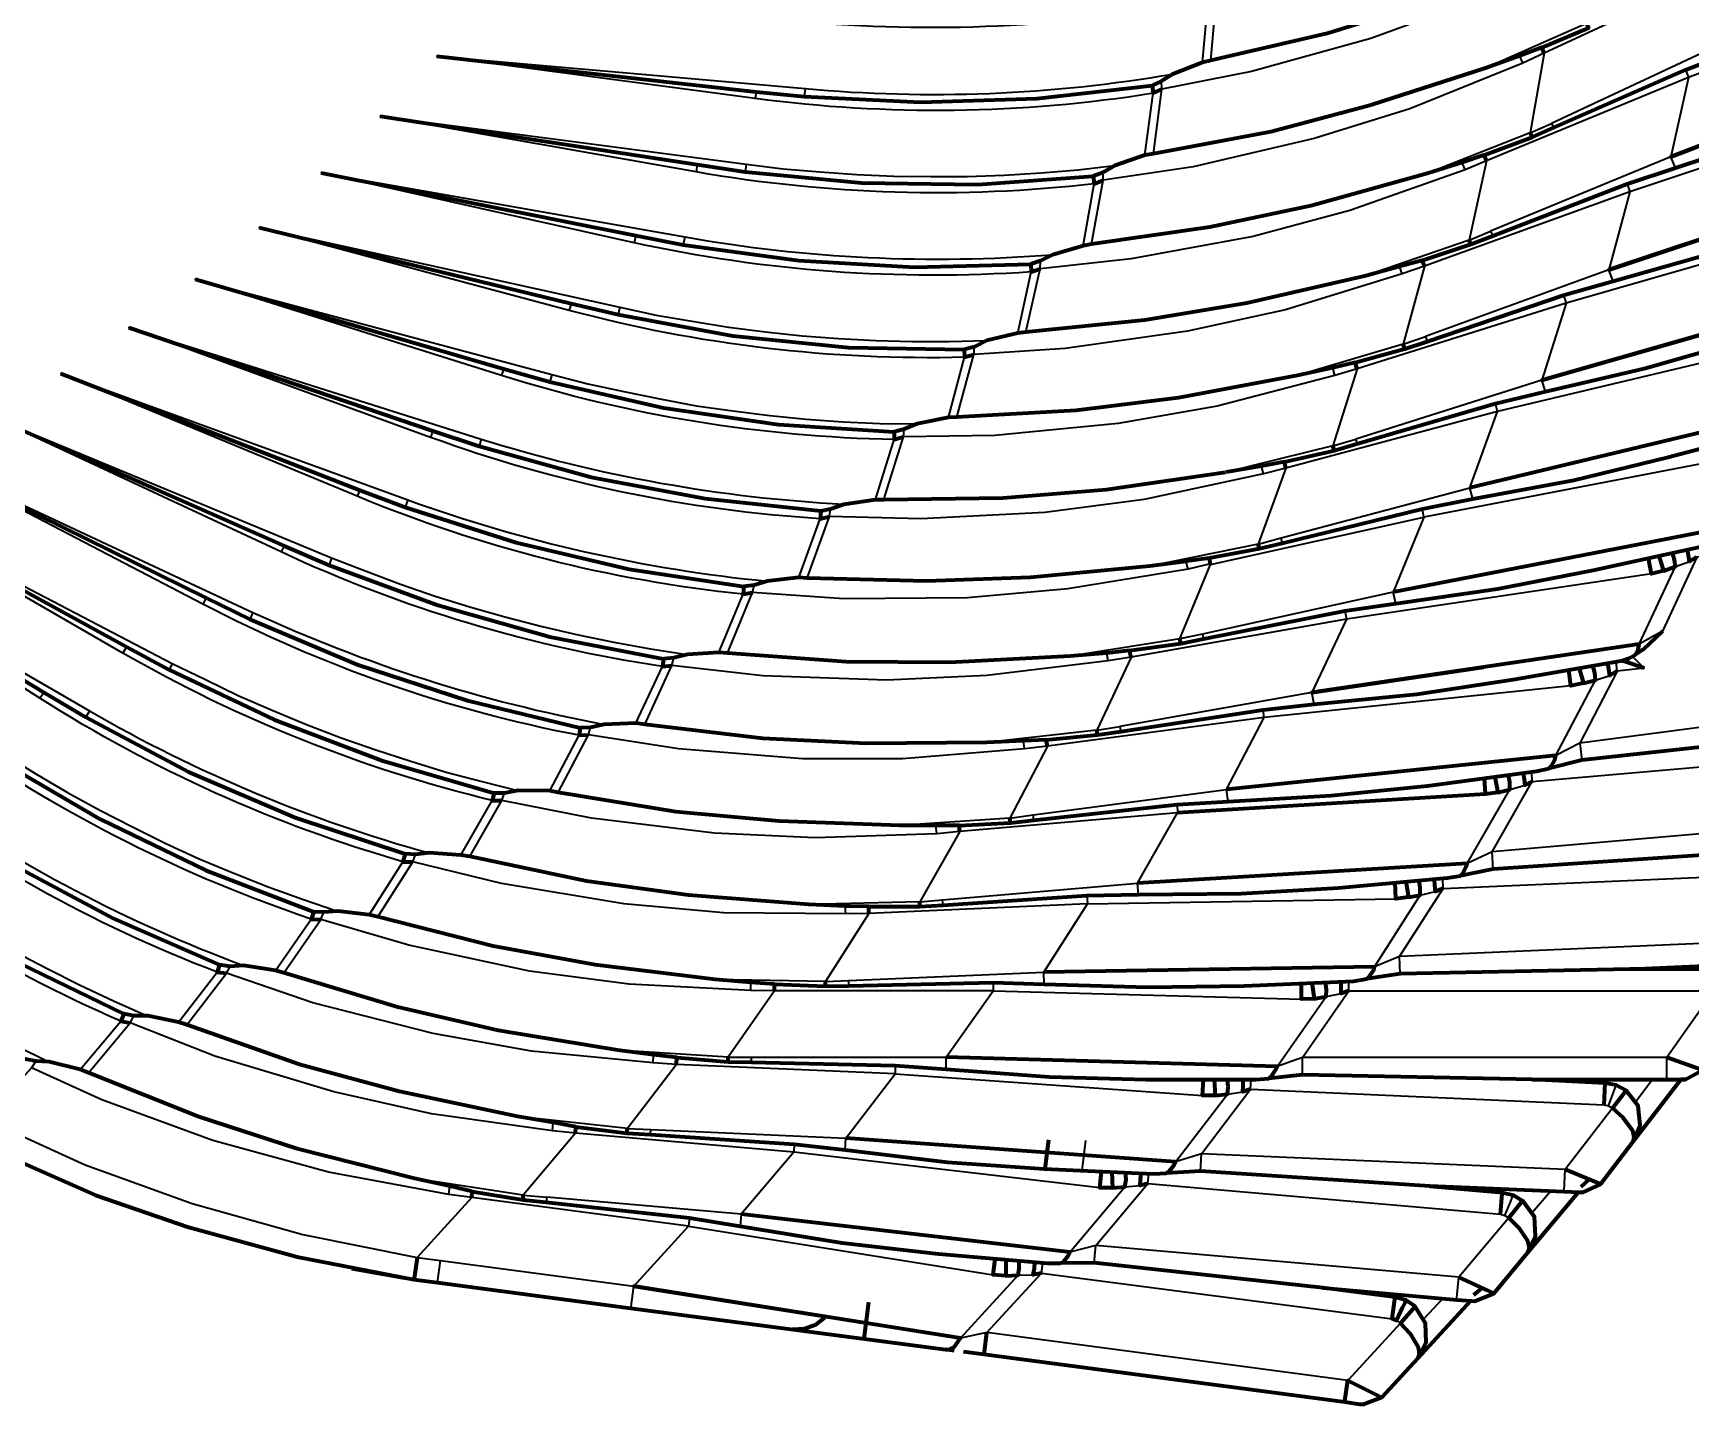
# Model space of a CAD drawing. Header units: millimetres. Extents: x 0 to 174, y 0 to 33.
# Drawn here: x 31.6682 to 32.1102, y 16.8206 to 17.1865 of the extents above; entities that cross this region are included whole.
import ezdxf

# ---------------------------------------------------------------- set-up
doc = ezdxf.new("R2010")
doc.units = ezdxf.units.MM
doc.layers.add('PDF2_형상', color=157, linetype='Continuous', true_color=0x405f80)

msp = doc.modelspace()

# ---------------------------------------------------------------- linework, layer by layer
at = {"layer": 'PDF2_형상', "lineweight": 35}
for points in [[(32.19944593055556, 17.23833380555555), (32.12388780555555, 17.20569526388889), (32.12013752777778, 17.18444484722222), (32.07305569444444, 17.16236029166666), (32.07361179166666, 17.16124979166666)], [(32.07972208333333, 17.20763820833333), (32.05000136111111, 17.19416638888889), (32.02486165277778, 17.18499925), (31.99305555555556, 17.17624918055555), (31.96916706944444, 17.17152744444444)], [(32.12305704166666, 17.20763820833333), (32.12388780555555, 17.20569526388889), (32.07111273611111, 17.18111165277777), (32.065416125, 17.17847188888888), (32.06458197222222, 17.18041652777777)], [(32.18638780555556, 17.20402695833333), (32.10958184722223, 17.17458258333333), (32.05569458333334, 17.15236070833333), (32.05000136111111, 17.15000068055555), (32.04916720833333, 17.151943625)], [(31.98222181944445, 17.179167), (31.98375108333333, 17.19638909722222), (31.98361205555555, 17.19847276388889)], [(32.08236016666667, 17.18902756944444), (32.05541652777778, 17.17708333333333)], [(31.86097208333333, 17.17083401388888), (31.86069404166667, 17.16902838888888), (31.77583481944444, 17.1802775), (31.87402683333333, 17.17166645833333), (31.87374877777778, 17.16958279166666)], [(32.07111273611111, 17.18111165277777), (32.06736247222222, 17.15986125), (32.07305569444444, 17.16236029166666)], [(32.065416125, 17.17847188888888), (32.03527831944445, 17.16624959722222), (32.00972154166667, 17.15833366666666), (31.977498375, 17.150833125), (31.95347086111111, 17.14722188888888)], [(32.10875108333333, 17.17666626388888), (32.10958184722223, 17.17458258333333), (32.10486179166667, 17.15347290277777), (32.05680677777777, 17.13361104166666), (32.05735948611111, 17.13236151388889)], [(31.96694606944444, 17.15430534722222), (31.96916706944444, 17.17152744444444), (31.96902805555556, 17.17361111111111)], [(32.17194281944445, 17.17013888888889), (32.09388902777778, 17.14416673611111), (32.03916761111111, 17.124304875), (32.03319295833333, 17.12222290277777), (32.03250122222222, 17.12416584722222)], [(31.84527926388889, 17.15138922222222), (31.84500122222222, 17.14944458333333), (31.76069472222222, 17.16430494444444), (31.85833401388889, 17.15152825), (31.85805595833333, 17.14944458333333)], [(32.06736247222222, 17.15986125), (32.03986273611111, 17.1490275)], [(31.85833401388889, 17.15152825), (31.86819458333333, 17.15027702777778), (31.877916125, 17.14944458333333), (31.88777669444445, 17.14874945833333), (31.89763726388889, 17.14833408333333), (31.90750122222222, 17.14819505555555), (31.91722276388889, 17.14819505555555), (31.92708333333333, 17.14861043055555), (31.93694390277778, 17.14916652777777), (31.94680447222222, 17.15000068055555), (31.95652940277778, 17.15111118055555), (31.95666504166667, 17.15111118055555)], [(32.05000136111111, 17.15000068055555), (32.01930406944445, 17.13916694444444), (31.993472625, 17.1322225), (31.96097140277778, 17.12624952777777), (31.93666584722222, 17.12361144444444)], [(31.95041572222222, 17.13013881944444), (31.95347086111111, 17.14722188888888), (31.95347086111111, 17.14930555555555)], [(32.05569458333334, 17.15236070833333), (32.05111016666667, 17.13124931944444), (32.05680677777777, 17.13361104166666)], [(32.106109625, 17.15055508333333), (32.10486179166667, 17.15347290277777)], [(31.82888794444445, 17.13250054166666), (31.82847086111111, 17.13055588888889), (31.74499851388889, 17.14916652777777), (31.84194606944445, 17.13208347222222), (31.841529, 17.12999979166666)], [(32.09319390277778, 17.14625040277778), (32.09388902777778, 17.14416673611111), (32.08833481944444, 17.12333340277778), (32.03944566666667, 17.10555522222222), (32.03986273611111, 17.10416666666666)], [(32.15597194444445, 17.13708326388889), (32.07694498611111, 17.11444430555555), (32.07041761111111, 17.09388902777777), (32.02083333333333, 17.07819451388889), (32.02111138888888, 17.07694498611111)], [(31.81166584722222, 17.11430527777778), (31.81110975, 17.11249966666666), (31.72847154166666, 17.13458251388889), (31.82458495833333, 17.11333380555555), (31.82416788888889, 17.11138916666666)], [(32.05111016666667, 17.13124931944444), (32.02319336111111, 17.12166680555555)], [(31.93291558333334, 17.10666741666666), (31.93666584722222, 17.12361144444444), (31.936804875, 17.125695125)], [(32.03916761111111, 17.124304875), (32.033471, 17.10347154166667), (32.03944566666667, 17.10555522222222)], [(32.089443625, 17.12027825), (32.08833481944444, 17.12333340277778)], [(31.793609625, 17.09694416666667), (31.79305691666666, 17.09513855555555), (31.71138848611111, 17.12083265277778), (31.80652872222222, 17.09541659722222), (31.805972625, 17.09347194444444)], [(32.03319295833333, 17.12222290277777), (32.00208197222222, 17.11263868055555), (31.9759725, 17.10694376388889), (31.94333225, 17.10236104166666), (31.91902669444445, 17.10069444444444)], [(32.07624986111111, 17.11652798611111), (32.07694498611111, 17.11444430555555), (32.02125040277778, 17.09694416666667), (32.01527913888889, 17.09513855555555), (32.01472304166666, 17.09722222222222)], [(31.82458495833333, 17.11333380555555), (31.8343065, 17.11125013888889), (31.84388902777778, 17.10958354166666), (31.85361056944444, 17.10805595833333), (31.86347113888889, 17.10680473611111), (31.87319606944444, 17.10569423611111), (31.88305663888889, 17.10500081944444), (31.89291720833333, 17.10444472222222), (31.90263875, 17.10416666666666), (31.91249931944444, 17.10416666666666), (31.92235988888889, 17.10444472222222), (31.92249891666667, 17.10444472222222)], [(31.774722625, 17.08041720833333), (31.77416652777778, 17.07861158333333), (31.69374931944445, 17.10791694444444), (31.78763834722222, 17.07819451388889), (31.78708225, 17.07624986111111)], [(31.91444566666667, 17.08402845833333), (31.91902669444445, 17.10069444444444), (31.91916572222222, 17.10277811111111)], [(32.033471, 17.10347154166667), (32.00527615277778, 17.09513855555555)], [(32.13861083333333, 17.10458373611111), (32.05861070833333, 17.08555602777777), (32.05805461111111, 17.08763970833333)], [(32.02125040277778, 17.09694416666667), (32.01472304166666, 17.07638888888889), (32.02083333333333, 17.07819451388889)], [(31.75527615277778, 17.06458366666667), (31.75458441666667, 17.06291706944444), (31.67555406944444, 17.09569465277778), (31.76805623611111, 17.06194390277778), (31.76736111111111, 17.05999925)], [(31.80652872222222, 17.09541659722222), (31.81611125, 17.09291584722222), (31.82569376388889, 17.09083387499999), (31.83527629166667, 17.08888922222222), (31.84500122222222, 17.08708361111111), (31.85472276388889, 17.08569505555555), (31.86458333333333, 17.08444383333333), (31.874304875, 17.08347236111111), (31.88416544444445, 17.08277723611111), (31.89402940277778, 17.08236186111111), (31.90375094444445, 17.08222283333333), (31.90388997222222, 17.08222283333333)], [(32.01527913888889, 17.09513855555555), (31.98389011111111, 17.08694458333333), (31.95749918055556, 17.08236186111111), (31.92458427777778, 17.07916598611111), (31.90027872222222, 17.07875061111111)], [(32.07138740277777, 17.09083387499999), (32.07041761111111, 17.09388902777777)], [(31.73513794444444, 17.04972161111111), (31.73430718055556, 17.04805501388889), (31.65680609722222, 17.08416748611111), (31.747779, 17.04652744444444), (31.747083875, 17.04458279166666)], [(32.00125122222222, 17.05041673611111), (32.00097316666667, 17.05180527777778), (32.05124918055556, 17.06513806944444), (32.05861070833333, 17.08555602777777), (32.002221, 17.07041591666667), (31.99624972222222, 17.06888834722222), (31.995693625, 17.07097201388888)], [(31.89499918055556, 17.06208293055555), (31.90027872222222, 17.07875061111111), (31.90041775, 17.08083258333333)], [(32.01472304166666, 17.07638888888889), (31.98625013888889, 17.06930541666666)], [(31.71430461111111, 17.03583272222222), (31.71347384722222, 17.034166125), (31.63763766666667, 17.07361179166666), (31.72680663888889, 17.031945125), (31.7259725, 17.0301395)], [(32.002221, 17.07041591666667), (31.99485948611111, 17.05013868055555), (32.00097316666667, 17.05180527777778)], [(32.11985948611111, 17.07291666666666), (32.03902859722222, 17.05736118055555), (32.03861151388889, 17.059583875)], [(31.99624972222222, 17.06888834722222), (31.964443625, 17.06208293055555), (31.93791706944444, 17.05861070833333), (31.90485975, 17.05694411111111), (31.88055419444444, 17.05750020833333)], [(31.69305419444444, 17.02277798611111), (31.69208441666667, 17.02111138888889), (31.61791652777778, 17.06388855555555), (31.70527818055556, 17.01833258333333), (31.70444404166667, 17.01666598611111)], [(32.05208333333333, 17.06222194444444), (32.05124918055556, 17.06513806944444)], [(31.87458293055556, 17.04111056944444), (31.88055419444444, 17.05750020833333), (31.88083225, 17.059583875)], [(31.98000081944444, 17.02611118055555), (31.97389051388889, 17.02486165277777), (31.98208279166667, 17.04472181944444), (32.03902859722222, 17.05736118055555), (32.03083293055556, 17.03736029166666), (31.98000081944444, 17.02611118055555), (31.98027886111111, 17.02486165277777)], [(31.67111205555555, 17.01055569444444), (31.66999986111111, 17.00902811111111), (31.59791734722222, 17.05499945833333), (31.683193625, 17.00569491666666), (31.68222384722222, 17.00402831944444)], [(31.99485948611111, 17.05013868055555), (31.96597290277777, 17.04430473611111)], [(32.11569552777778, 17.05069477777778), (32.11902872222222, 17.04791598611111), (32.11180623611111, 17.04666645833333), (32.10263740277778, 17.026943625), (32.09638806944445, 17.02347140277778), (32.106109625, 17.04416741666666), (32.10985988888889, 17.04555595833333)], [(31.747779, 17.04652744444444), (31.75694444444444, 17.04291619444444), (31.76610988888889, 17.03944397222222), (31.77541775, 17.03624979166666), (31.78486125, 17.03333366666667), (31.79430473611111, 17.03069390277778), (31.80388726388889, 17.02819484722222), (31.81347316666667, 17.02597215277777), (31.82305569444444, 17.0240275), (31.83277723611111, 17.02222188888888), (31.84249877777778, 17.02069430555555), (31.84263780555556, 17.02069430555555)], [(31.97611151388889, 17.04347229166667), (31.944027375, 17.03819444444444), (31.91736179166666, 17.03583272222222), (31.88430447222222, 17.035556375), (31.85999891666666, 17.03722297222222)], [(31.98208279166667, 17.04486083333333), (31.97611151388889, 17.04347229166667), (31.97555541666667, 17.04569498611111)], [(31.85333251388889, 17.02111138888889), (31.85999891666666, 17.03722297222222), (31.86041598611111, 17.03916591666667)], [(32.09972127777778, 17.04222276388889), (32.01833427777778, 17.0301395), (32.00916544444444, 17.01055569444444), (31.95791626388889, 17.00152756944444), (31.95819430555556, 17.00013902777778)], [(32.03152805555556, 17.03430515277777), (32.03083293055556, 17.03736029166666)], [(32.01791720833333, 17.0323605), (32.01833427777778, 17.0301395), (31.96097140277778, 17.01999918055555), (31.95486111111111, 17.01902770833333), (31.95444404166666, 17.02111138888889)], [(32.18402777777778, 17.02847290277777), (32.185279, 17.02847290277777), (32.18638780555556, 17.02805583333333), (32.17680527777778, 17.00972154166667), (32.08055623611111, 16.997083875), (32.07416788888889, 16.99375068055555), (32.08472358333333, 17.01388888888889), (32.08860948611111, 17.01513841666666)], [(31.97389051388889, 17.02486165277777), (31.9447225, 17.02027723611111)], [(31.70527818055556, 17.01833258333333), (31.71416558333334, 17.01402791666667), (31.723056375, 17.00972154166667), (31.73194376388889, 17.00583394444444), (31.74111259722222, 17.00208366666666), (31.75027805555556, 16.99847243055555), (31.75958251388889, 16.99527825), (31.768890375, 16.99222140277778), (31.778333875, 16.98930527777777), (31.78791638888889, 16.98680623611111), (31.79735988888889, 16.98444451388889), (31.79749891666667, 16.98444451388889)], [(31.83125136111111, 17.00208366666666), (31.83847384722222, 17.01777818055555), (31.83902655555556, 17.01986186111111)], [(31.95486111111111, 17.01902770833333), (31.92249891666667, 17.01513841666666), (31.89583333333333, 17.01388888888889), (31.86277940277778, 17.01499938888889), (31.83847384722222, 17.01777818055555)], [(31.96097140277778, 17.01999918055555), (31.95180595833333, 17.00055609722222), (31.95791626388889, 17.00152756944444)], [(32.09458415277778, 17.02013820833333), (32.09777831944445, 17.01708305555555), (32.09055583333333, 17.01625061111111), (32.08055623611111, 16.997083875), (32.08111233333333, 16.99249945833333)], [(32.09055583333333, 17.01625061111111), (32.09027777777778, 17.01874966666666)], [(32.09375, 17.01972283333333), (32.09277683333333, 17.01874966666666)], [(32.07819281944445, 17.01236131944444), (31.99638875, 17.00388929166666), (31.99611070833333, 17.00597297222222)], [(32.00972154166667, 17.00750054166666), (32.00916544444444, 17.01055569444444)], [(31.98680623611111, 16.98152838888888), (31.98638916666667, 16.98472255555556), (31.99638875, 17.00388929166666), (31.93861219444444, 16.99624972222222), (31.93249851388889, 16.99555630555555), (31.93222384722222, 16.99763827777777)], [(31.808193625, 16.98388841666666), (31.81625027777778, 16.999304875), (31.816806375, 17.00124952777778)], [(31.93249851388889, 16.99555630555555), (31.90000068055555, 16.99291652777777), (31.87333170833333, 16.99291652777777), (31.84027777777778, 16.99555630555555), (31.81625027777778, 16.999304875)], [(31.95180595833333, 17.00055609722222), (31.92249891666667, 16.99722290277777)], [(31.93861219444444, 16.99624972222222), (31.92861259722222, 16.977083), (31.93486193055556, 16.97791713888889), (31.98638916666667, 16.98472255555556)], [(32.05749851388889, 16.96347215277777), (32.05722384722222, 16.968054875), (32.06791518055555, 16.98680623611111), (32.16194322222222, 16.99500020833333), (32.16319444444444, 16.99486118055555), (32.16430663888889, 16.99444411111111), (32.15388997222222, 16.97638956944444), (32.05722384722222, 16.968054875), (32.05055406944445, 16.96499972222222), (32.06194390277778, 16.98472255555556), (32.06597222222222, 16.98583305555555)], [(31.660556375, 16.99402702777778), (31.66888766666667, 16.98888820833333), (31.67736138888889, 16.98388841666666), (31.68597073611111, 16.97916666666666), (31.6947225, 16.97472297222222), (31.70360988888889, 16.97027756944444), (31.71250068055555, 16.96624925), (31.721666125, 16.96236165277777), (31.73083495833334, 16.95875040277778), (31.74000040277778, 16.95541720833333), (31.749304875, 16.95222304166666), (31.74944390277778, 16.95222304166666)], [(32.06791518055555, 16.98680623611111), (32.06777615277778, 16.98930527777777)], [(31.78458319444445, 16.96680534722222), (31.79319593055556, 16.98180473611111), (31.79388766666667, 16.98374938888889)], [(31.909166125, 16.97291734722222), (31.87666829166666, 16.97180515277777), (31.84986029166667, 16.973056375), (31.81708441666666, 16.977083), (31.79319593055556, 16.98180473611111)], [(31.92861259722222, 16.977083), (31.89930555555556, 16.97513834722222)], [(31.96291775, 16.95666673611111), (31.96263970833333, 16.95972188888888), (31.97333441666666, 16.97847154166667), (31.91527641666667, 16.97347175), (31.909166125, 16.97291734722222), (31.90888806944445, 16.97513834722222)], [(31.93500094444444, 16.97652859722222), (31.93486193055556, 16.97791713888889)], [(31.97319538888889, 16.98069423611111), (31.97333441666666, 16.97847154166667)], [(31.61388820833333, 16.97374979166666), (31.62166680555555, 16.96791584722222), (31.62972344444444, 16.962222625), (31.63791572222222, 16.95666673611111), (31.64625040277778, 16.95138888888889), (31.65472073611111, 16.94638909722222), (31.66319444444444, 16.94152831944444), (31.67194281944444, 16.93694390277778), (31.68069458333333, 16.93250020833333), (31.68958197222222, 16.92833286111111), (31.69861179166666, 16.92430623611111), (31.69875081944444, 16.92430623611111)], [(31.91527641666667, 16.97347175), (31.90458170833333, 16.95472208333333), (31.91069538888889, 16.95527818055555)], [(31.58986070833333, 16.96513875), (31.59750027777778, 16.95888943055555), (31.60527886111111, 16.95291645833333), (31.61319308333333, 16.94708251388889), (31.62124972222222, 16.94138929166667), (31.62944538888889, 16.93597243055555), (31.63777669444444, 16.93083361111111), (31.64625040277778, 16.92583380555555), (31.65485975, 16.92097304166666), (31.66361151388889, 16.91638861111111), (31.67235988888889, 16.91208394444444), (31.67249891666667, 16.91208394444444)], [(31.76013861111111, 16.95069376388889), (31.76944308333333, 16.96541680555555), (31.77013820833333, 16.96736144444444)], [(31.88486056944444, 16.95152791666666), (31.85222370833333, 16.95180595833333), (31.82569376388889, 16.95416598611111), (31.79305691666666, 16.95958286111111), (31.76944308333333, 16.96541680555555)], [(31.91083441666667, 16.95388963888889), (31.91069538888889, 16.95527818055555), (31.96263970833333, 16.95972188888888)], [(32.03264025, 16.93555534722222), (32.03250122222222, 16.94013806944444), (32.04416572222222, 16.95833333333333), (32.13833279166666, 16.96236165277777), (32.13958401388889, 16.962222625), (32.14069281944445, 16.96180555555555), (32.12944538888889, 16.94430541666666), (32.03250122222222, 16.94013806944444), (32.02583481944444, 16.93736097222222), (32.03805541666667, 16.95652770833333), (32.04208373611111, 16.95749918055555)], [(32.04416572222222, 16.95833333333333), (32.04402669444444, 16.96097140277778)], [(31.94916788888889, 16.95638868055555), (31.94930691666666, 16.95416598611111), (32.03152805555556, 16.95555623611111)], [(31.73499891666667, 16.93583340277777), (31.74485948611111, 16.95000033333333), (31.745693625, 16.95194498611111)], [(31.90458170833333, 16.95472208333333), (31.875, 16.95402695833333)], [(31.89097086111111, 16.95166694444444), (31.87944538888889, 16.93347168055555), (31.88569472222222, 16.93374972222222)], [(31.93777805555555, 16.93277825), (31.93763902777778, 16.93597243055555), (31.94930691666666, 16.95416598611111), (31.89097086111111, 16.95166694444444), (31.88486056944444, 16.95152791666666), (31.88472154166666, 16.95361158333333)], [(31.85958184722222, 16.93111165277777), (31.82708401388889, 16.93277825), (31.80055406944445, 16.93625047222222), (31.76833427777778, 16.94319491666666), (31.74485948611111, 16.95000033333333)], [(31.70916748611111, 16.92194451388889), (31.71972316666666, 16.935694375), (31.72069295833333, 16.9375)], [(31.83347236111111, 16.91180588888889), (31.80111016666666, 16.91486104166666), (31.77486165277778, 16.91958279166667), (31.7427775, 16.92777845833333), (31.71972316666666, 16.935694375)], [(31.87944538888889, 16.93347168055555), (31.84999931944445, 16.93402777777778)], [(31.91166518055556, 16.91013929166667), (31.91166518055556, 16.91333347222222), (31.92416720833333, 16.930972625), (31.86583455555555, 16.930972625), (31.85958184722222, 16.93111165277777), (31.85958184722222, 16.933193625)], [(31.88569472222222, 16.93236118055555), (31.88569472222222, 16.93374972222222), (31.93763902777778, 16.93597243055555)], [(31.92416720833333, 16.933193625), (31.92416720833333, 16.930972625), (32.00638834722222, 16.92874993055555)], [(32.01902940277778, 16.930972625), (32.01902940277778, 16.93361070833333)], [(31.86583455555555, 16.930972625), (31.85347154166667, 16.91333347222222), (31.85972086111111, 16.91333347222222)], [(32.00666638888889, 16.90861172222222), (32.00666638888889, 16.91319444444444), (32.01902940277778, 16.930972625), (32.11333211111111, 16.930972625), (32.11458333333333, 16.93069458333333), (32.11569552777778, 16.93013848611111), (32.10374959722222, 16.91319444444444), (32.00666638888889, 16.91319444444444), (31.99986097222222, 16.91083272222222), (32.01291572222222, 16.92944505555555), (32.01694404166666, 16.9302775)], [(31.68291558333333, 16.909166125), (31.694027375, 16.92250061111111), (31.69500054166667, 16.92430623611111)], [(31.80666775, 16.89361063888888), (31.77444458333333, 16.89819505555555), (31.74833170833333, 16.90402730555555), (31.71666802777778, 16.91361151388889), (31.694027375, 16.92250061111111)], [(31.85347154166667, 16.91333347222222), (31.82402886111111, 16.91513909722222)], [(31.66888766666667, 16.91222297222222), (31.66777886111111, 16.91041734722222), (31.65527683333333, 16.89680480555555), (31.68208481944444, 16.88458251388889), (31.71055433333334, 16.874304875), (31.74013943055556, 16.86597188888888), (31.77055527777778, 16.85986158333333)], [(31.83972168055556, 16.91138881944444), (31.82666694444444, 16.89430576388889), (31.83291626388889, 16.89402770833333)], [(31.88472154166666, 16.88861083333333), (31.88486056944444, 16.89166598611111), (31.89805433333333, 16.90888806944444), (31.83972168055556, 16.91138881944444), (31.83347236111111, 16.91180588888889), (31.83361138888889, 16.91388956944444)], [(31.85972086111111, 16.91194491666666), (31.85972086111111, 16.91333347222222), (31.91166518055556, 16.91333347222222)], [(31.89805433333333, 16.91111077777777), (31.89805433333333, 16.90888806944444), (31.98000081944444, 16.90305583333333)], [(32.10374959722222, 16.9073605), (32.10374959722222, 16.90777756944444), (32.10374959722222, 16.91319444444444)], [(31.779029, 16.87666659722222), (31.74694484722222, 16.88263956944444), (31.71611193055555, 16.89111158333333), (31.68652683333333, 16.901943625), (31.66777886111111, 16.91041734722222)], [(31.9927775, 16.90472243055555), (31.99291652777778, 16.9073605)], [(32.09999931944444, 16.9073605), (32.09555393055556, 16.90138922222222)], [(31.97944472222222, 16.88291591666667), (31.97972276388889, 16.88750033333333), (31.9927775, 16.90472243055555), (32.08708361111111, 16.90055508333333), (32.08819580555555, 16.90027702777778), (32.08930461111111, 16.899722625), (32.07666694444444, 16.883333), (31.97972276388889, 16.88750033333333), (31.97277831944445, 16.88541666666666), (31.98666720833333, 16.90347290277777), (31.99069552777777, 16.90402730555555)], [(32.08819580555555, 16.90027702777778), (32.08958265277778, 16.90388827777778), (32.08999972222223, 16.90513949999999), (32.09027777777778, 16.90583293055555)], [(31.82666694444444, 16.89430576388889), (31.79735988888889, 16.89749993055555)], [(31.81277805555556, 16.89305623611111), (31.79888916666667, 16.87652756944444), (31.80513848611111, 16.87597147222222)], [(31.87111070833334, 16.89013841666666), (31.87097168055556, 16.88791741666666), (31.81277805555556, 16.89305623611111), (31.80666775, 16.89361063888888), (31.80680677777778, 16.89583333333333)], [(31.83277723611111, 16.89263916666666), (31.83291626388889, 16.89402770833333), (31.88486056944444, 16.89166598611111)], [(31.94875081944444, 16.89111158333333), (31.94777763888889, 16.88305494444444)], [(31.95264011111111, 16.87847222222222), (31.87097168055556, 16.88791741666666), (31.85694376388889, 16.87138875), (31.80513848611111, 16.87597147222222), (31.80499945833333, 16.87458293055555)], [(31.79888916666667, 16.87652756944444), (31.76986016666667, 16.88097297222222)], [(31.96541680555555, 16.87958272222222), (31.96569484722222, 16.8822225)], [(32.07638888888889, 16.87736172222222), (32.07638888888889, 16.87777709722222), (32.07666694444444, 16.883333)], [(31.78513929166667, 16.87583415277777), (31.77055527777778, 16.85986158333333), (31.77680461111111, 16.85902744444444)], [(31.84319390277778, 16.87041727777777), (31.84291584722223, 16.86819458333333), (31.78513929166667, 16.87583415277777), (31.779029, 16.87666659722222), (31.77930704166667, 16.87888929166667)], [(31.95111083333333, 16.85847304166666), (31.95152791666667, 16.86305576388889), (31.96541680555555, 16.87958272222222), (32.05944484722222, 16.87138875), (32.06055704166666, 16.87111070833333), (32.06166584722222, 16.87041727777777), (32.04833305555555, 16.85458373611111), (31.95152791666667, 16.86305576388889), (31.94458347222222, 16.86125013888888), (31.9593065, 16.87875027777777), (31.96333481944444, 16.87902831944444)], [(32.06055704166666, 16.87111070833333), (32.06208293055555, 16.87458293055555), (32.0625, 16.87583415277777), (32.06291706944444, 16.87652756944444)], [(32.07277763888889, 16.87750075), (32.06791518055555, 16.87180583333333)], [(31.85694376388889, 16.87138875), (31.85666572222222, 16.86819458333333)], [(31.77597384722222, 16.85319519444444), (31.77680461111111, 16.85902744444444), (31.82833184722222, 16.85222201388889), (31.84291584722223, 16.86819458333333), (31.92416720833333, 16.85527716666667)], [(31.93708293055556, 16.85569423611111), (31.93736097222223, 16.85833401388888)], [(31.92249891666667, 16.83986070833333), (31.91541544444445, 16.838333125), (31.93083361111111, 16.85513813888889), (31.93486193055556, 16.85527716666667)], [(32.03166706944445, 16.843054875), (32.03277926388889, 16.84236144444444), (32.01875136111111, 16.82708401388888), (31.92249891666667, 16.83986070833333), (31.93708293055556, 16.85569423611111), (32.030554875, 16.84347194444444)], [(32.04777695833333, 16.84861077777777), (32.04777695833333, 16.849166875), (32.04833305555555, 16.85458373611111)], [(31.82750108333333, 16.84638806944444), (31.82764011111111, 16.84680515277777), (31.82833184722222, 16.85222201388889)], [(32.04416572222222, 16.84902784722222), (32.03902859722222, 16.84347194444444)]]:
    msp.add_lwpolyline(points, dxfattribs=at)
at = {"layer": 'PDF2_형상', "lineweight": 70}
msp.add_lwpolyline([(31.28583441666667, 17.21388922222222), (31.283471, 17.20791626388888), (31.27610948611111, 17.20791626388888), (31.283471, 17.20791626388888), (31.39874945833333, 17.10250006944444), (31.40736219444444, 17.09458415277778), (31.56152683333333, 16.95319451388889, 0.0678291357959563), (31.65000068055555, 16.89208305555555), (31.65416802777778, 16.88999938888889), (31.68486193055555, 16.87652756944444), (31.70958455555555, 16.86791652777777), (31.73861016666667, 16.86000061111111), (31.76972113888889, 16.85402763888889)], format="xyb", dxfattribs=at)
for points in [[(32.08444552777777, 17.21194458333333), (32.07874891666667, 17.20958286111111), (32.0697225, 17.20583258333333), (32.03958469444444, 17.19458347222222), (32.01319376388889, 17.1863895), (31.98222181944445, 17.179167), (31.98000081944444, 17.17861090277778), (31.97208319444444, 17.17555576388889), (31.96902805555556, 17.17361111111111), (31.966529, 17.17250061111111)], [(32.06791518055555, 17.15875075), (32.07361179166666, 17.16124979166666), (32.10875108333333, 17.17666626388888), (32.12152777777778, 17.18152702777778), (32.14722358333333, 17.19125027777777), (32.17097304166666, 17.20152791666667), (32.19749959722222, 17.21388922222222), (32.19763861111111, 17.21402825)], [(32.07111273611111, 17.18111165277777), (32.07041761111111, 17.18263922222222), (32.08291626388889, 17.18791706944444), (32.08236016666667, 17.18902756944444)], [(32.18361070833334, 17.17972140277778), (32.18555704166667, 17.1808336111111), (32.18610975, 17.18138970833333), (32.18694390277778, 17.182083125), (32.18736097222222, 17.18333265277778), (32.18722194444445, 17.18499925), (32.10486179166667, 17.15347290277777), (32.14791530555556, 17.16999986111111)], [(31.77583481944444, 17.1802775), (31.86097208333333, 17.17083401388888), (31.87374877777778, 17.16958279166666), (31.90485975, 17.16805522222222), (31.93583170833333, 17.16902838888888), (31.966529, 17.17250061111111), (31.96680704166667, 17.17041694444444), (31.96916706944444, 17.17152744444444)], [(32.07041761111111, 17.18263922222222), (32.06458197222222, 17.18041652777777), (32.05541652777778, 17.17708333333333), (32.02486165277778, 17.16722276388888), (31.99819606944445, 17.16013929166666), (31.96694606944444, 17.15430534722222), (31.96458265277778, 17.15388827777777), (31.95666504166667, 17.15111118055555), (31.95347086111111, 17.14930555555555), (31.95083279166667, 17.14833408333333)], [(32.05152723611111, 17.13013881944444), (32.05735948611111, 17.13236151388889), (32.09319390277778, 17.14625040277778), (32.106109625, 17.15055508333333), (32.1322225, 17.159166125), (32.15638902777778, 17.16847229166666), (32.18333265277778, 17.17958408333333)], [(31.76069472222222, 17.16430494444444), (31.84527926388889, 17.15138922222222), (31.85805595833333, 17.14944458333333), (31.88902791666667, 17.14652845833333), (31.91999986111111, 17.14611138888888), (31.95083279166667, 17.14833408333333), (31.95111083333333, 17.14625040277778), (31.95347086111111, 17.14722188888888)], [(32.05569458333334, 17.15236070833333), (32.05499945833333, 17.15388827777777), (32.06791518055555, 17.15875075), (32.06736247222222, 17.15986125)], [(32.05499945833333, 17.15388827777777), (32.04916720833333, 17.151943625), (32.03986273611111, 17.1490275), (32.00888740277778, 17.14041645833333), (31.98194376388889, 17.13472154166667), (31.95041572222222, 17.13013881944444), (31.94819472222222, 17.12972175), (31.93999905555556, 17.12736172222222), (31.936804875, 17.125695125), (31.93416680555555, 17.12486097222222)], [(32.17444526388888, 17.14513820833333), (32.16930473611111, 17.14583333333333), (32.16805691666666, 17.14597236111111), (32.16999986111111, 17.14708286111111), (32.17069498611111, 17.14749993055555), (32.17152913888889, 17.14819505555555), (32.17194281944445, 17.14958361111111), (32.17194281944445, 17.15111118055555), (32.08833481944444, 17.12333340277778), (32.13208347222222, 17.13791741666666)], [(31.74499851388889, 17.14916652777777), (31.82888794444445, 17.13250054166666), (31.841529, 17.12999979166666), (31.87236193055555, 17.12583415277778), (31.90319484722222, 17.12402852777777), (31.93416680555555, 17.12486097222222), (31.93430583333333, 17.12277730555555), (31.93666584722222, 17.12361144444444)], [(32.03388806944444, 17.10222201388889), (32.03986273611111, 17.10416666666666), (32.07624986111111, 17.11652798611111), (32.089443625, 17.12027825), (32.11583455555555, 17.12777709722222), (32.14041815277778, 17.13597276388888), (32.16791788888889, 17.14597236111111), (32.16805691666666, 17.14597236111111)], [(31.72847154166666, 17.13458251388889), (31.81166584722222, 17.11430527777778), (31.82416788888889, 17.11138916666666), (31.85472276388889, 17.10569423611111), (31.88555569444444, 17.10263909722222), (31.91638861111111, 17.102083), (31.91652763888889, 17.09999931944444), (31.91902669444445, 17.10069444444444)], [(32.03916761111111, 17.124304875), (32.0384725, 17.12583415277778), (32.05152723611111, 17.13013881944444), (32.05111016666667, 17.13124931944444)], [(32.0384725, 17.12583415277778), (32.03250122222222, 17.12416584722222), (32.02319336111111, 17.12166680555555), (31.99180433333334, 17.11444430555555), (31.96458265277778, 17.10986158333333), (31.93291558333334, 17.10666741666666), (31.93069458333333, 17.10638936111111), (31.92249891666667, 17.10444472222222), (31.91916572222222, 17.10277811111111), (31.91638861111111, 17.102083)], [(31.71138848611111, 17.12083265277778), (31.793609625, 17.09694416666667), (31.805972625, 17.09347194444444), (31.83624945833333, 17.0865275), (31.86694336111111, 17.08208380555555), (31.89777629166667, 17.08013916666666), (31.89777629166667, 17.07805548611111), (31.90027872222222, 17.07875061111111)], [(32.15736219444444, 17.11194526388888), (32.15222168055556, 17.11291673611111), (32.15110948611111, 17.11305576388889), (32.15305583333333, 17.11402723611111), (32.15375094444444, 17.11444430555555), (32.15458170833333, 17.11513943055555), (32.15513780555556, 17.11638895833333), (32.15513780555556, 17.11805555555555), (32.07041761111111, 17.09388902777777), (32.11472236111111, 17.10652838888888)], [(32.01514011111111, 17.07513936111111), (32.02111138888888, 17.07694498611111), (32.05805461111111, 17.08763970833333), (32.07138740277777, 17.09083387499999), (32.098056375, 17.09708319444444), (32.12305704166666, 17.10416666666666), (32.15083481944444, 17.11291673611111), (32.15110948611111, 17.11305576388889)], [(31.69374931944445, 17.10791694444444), (31.774722625, 17.08041720833333), (31.78708225, 17.07624986111111), (31.81694538888889, 17.06805588888889), (31.84736125, 17.06236097222222), (31.87819416666667, 17.05902777777778), (31.87805515277778, 17.05694411111111), (31.88055419444444, 17.05750020833333)], [(32.02125040277778, 17.09694416666667), (32.02069430555555, 17.09861077777777), (32.03388806944444, 17.10222201388889), (32.033471, 17.10347154166667)], [(32.02069430555555, 17.09861077777777), (32.01472304166666, 17.09722222222222), (32.00527615277778, 17.09513855555555), (31.97361247222222, 17.08916727777777), (31.946248375, 17.08583408333333), (31.91444566666667, 17.08402845833333), (31.91222127777777, 17.08388943055555), (31.90388997222222, 17.08222283333333), (31.90041775, 17.08083258333333), (31.89777629166667, 17.08013916666666)], [(31.67555406944444, 17.09569465277778), (31.75527615277778, 17.06458366666667), (31.76736111111111, 17.05999925), (31.79694281944444, 17.05055576388889), (31.82708401388889, 17.04347229166667), (31.85763888888889, 17.03888956944444), (31.85749986111111, 17.03680588888889), (31.85999891666666, 17.03722297222222)], [(31.65680609722222, 17.08416748611111), (31.73513794444444, 17.04972161111111), (31.747083875, 17.04458279166666), (31.77610948611111, 17.03388806944444), (31.805972625, 17.02541605555556), (31.83624945833333, 17.01958380555555), (31.83597140277778, 17.01750013888888), (31.83847384722222, 17.01777818055555)], [(32.13888888888889, 17.07944404166666), (32.133748375, 17.08069526388889), (32.13263956944444, 17.08083258333333), (32.13472154166666, 17.08180576388889), (32.13541666666666, 17.08222283333333), (32.13625081944444, 17.08277723611111), (32.13680691666667, 17.08416748611111), (32.13694593055556, 17.08569505555555), (32.05124918055556, 17.06513806944444)], [(31.99513752777778, 17.04902818055555), (32.00125122222222, 17.05041673611111), (32.03861151388889, 17.059583875), (32.05208333333333, 17.06222194444444), (32.07902695833333, 17.06722175), (32.10416666666667, 17.07333373611111), (32.13250054166667, 17.08083258333333), (32.13263956944444, 17.08083258333333)], [(32.002221, 17.07041591666667), (32.00180393055556, 17.07208251388889), (32.01514011111111, 17.07513936111111), (32.01472304166666, 17.07638888888889)], [(31.63763766666667, 17.07361179166666), (31.71430461111111, 17.03583272222222), (31.7259725, 17.0301395), (31.75458441666667, 17.01805623611111), (31.78402709722222, 17.00847201388889), (31.81402926388889, 17.0011105), (31.81375122222222, 16.99916584722222), (31.81625027777778, 16.999304875)], [(32.00180393055556, 17.07208251388889), (31.995693625, 17.07097201388888), (31.98625013888889, 17.06930541666666)], [(31.87819416666667, 17.05902777777778), (31.88083225, 17.059583875), (31.88430447222222, 17.06083340277778), (31.89277818055555, 17.06208293055555), (31.89499918055556, 17.06208293055555), (31.92680527777778, 17.0625), (31.95430501388889, 17.06472269444444), (31.98611111111111, 17.06930541666666)], [(31.61791652777778, 17.06388855555555), (31.69305419444444, 17.02277798611111), (31.70444404166667, 17.01666598611111), (31.73236083333333, 17.00333319444444), (31.76138983333333, 16.99236043055555), (31.79111056944444, 16.98374938888889), (31.79055447222222, 16.98180473611111), (31.79319593055556, 16.98180473611111)], [(31.59791734722222, 17.05499945833333), (31.67111205555555, 17.01055569444444), (31.68222384722222, 17.00402831944444), (31.70958455555555, 16.98944430555555), (31.73805406944445, 16.97722201388889), (31.76736111111111, 16.96750047222222), (31.76680501388889, 16.96541680555555), (31.76944308333333, 16.96541680555555)], [(32.11902872222222, 17.04791598611111), (32.11402723611112, 17.04916720833333), (32.11277940277778, 17.04958258333333), (32.11486138888889, 17.05027770833333), (32.11569552777778, 17.05069477777778), (32.11652629166667, 17.05124918055555), (32.11708238888889, 17.05250040277778), (32.11736043055556, 17.054167), (32.03083293055556, 17.03736029166666)], [(31.97416518055556, 17.02361043055556), (31.98027886111111, 17.02486165277777), (32.01791720833333, 17.0323605), (32.03152805555556, 17.03430515277777), (32.05861070833333, 17.03819444444444), (32.08416748611111, 17.04319423611111), (32.112640375, 17.04944526388889), (32.11277940277778, 17.04958258333333)], [(31.97555541666667, 17.04569498611111), (31.98180473611111, 17.04652744444444), (31.99513752777778, 17.04902818055555), (31.99485948611111, 17.05013868055555)], [(32.10166761111111, 17.04708354166666), (32.10291544444444, 17.04305522222222), (32.106109625, 17.04416741666666), (32.10583495833333, 17.04597304166666), (32.10527886111111, 17.04777695833333)], [(32.11180623611111, 17.04666645833333), (32.10985988888889, 17.04555595833333), (32.10958184722223, 17.04722255555555), (32.10930718055556, 17.04875013888889)], [(31.57750108333333, 17.04694451388889), (31.64861043055556, 16.99944390277777), (31.65944416666667, 16.99236043055555), (31.68624877777778, 16.97666591666667), (31.71416558333334, 16.96319411111111), (31.74305555555556, 16.95208401388888), (31.74236043055556, 16.95013936111111), (31.74485948611111, 16.95000033333333)], [(31.97555541666667, 17.04555595833333), (31.96597290277777, 17.04430473611111), (31.93402777777778, 17.04124959722222), (31.90638902777778, 17.04027811111111), (31.87458293055556, 17.04111056944444), (31.87236193055555, 17.04124959722222), (31.86388820833333, 17.04027811111111), (31.86041598611111, 17.03916591666667), (31.85763888888889, 17.03888956944444)], [(31.98208279166667, 17.04472181944444), (31.98180473611111, 17.04652744444444)], [(32.10291544444444, 17.04305522222222), (32.09972127777778, 17.04222276388889), (32.09889051388889, 17.04638841666666)], [(31.55666775, 17.03986104166666), (31.625695125, 16.98930527777777), (31.63625081944444, 16.98180473611111), (31.66236029166667, 16.96486070833333), (31.68958197222222, 16.95027838888888), (31.71791584722222, 16.93791706944444), (31.71722073611111, 16.93597243055555), (31.71972316666666, 16.935694375)], [(31.53569538888889, 17.03375075), (31.60236273611111, 16.98013813888889), (31.612640375, 16.97222222222222), (31.63791572222222, 16.95416598611111), (31.66458469444445, 16.93833415277778), (31.69236247222222, 16.92486063888889), (31.69152831944444, 16.92291598611111), (31.694027375, 16.92250061111111)], [(31.78527831944445, 16.87750075), (31.77930704166667, 16.87888929166667), (31.76986016666667, 16.88097297222222), (31.73861016666667, 16.88888888888889), (31.71236165277778, 16.89736090277778), (31.68291558333333, 16.909166125), (31.68069458333333, 16.91000027777777), (31.67249891666667, 16.91208394444444), (31.66888766666667, 16.91222297222222), (31.66611056944444, 16.912777375), (31.63888888888889, 16.92750040277777), (31.61305406944445, 16.94458347222222), (31.58847384722222, 16.96361118055555), (31.57874891666667, 16.97208319444444), (31.51444498611111, 17.02847290277777)], [(32.10263740277778, 17.026943625), (32.09736125, 17.02194383333333), (32.09541829166666, 17.02069430555555)], [(31.96055433333333, 17.02180480555555), (31.95444404166666, 17.02111138888889), (31.9447225, 17.02027723611111), (31.91263834722222, 17.01861063888889), (31.88499959722222, 17.01874966666666), (31.85333251388889, 17.02111138888889), (31.8509725, 17.02125040277778), (31.84263780555556, 17.02069430555555), (31.83902655555556, 17.01986186111111), (31.83624945833333, 17.01958380555555)], [(31.96097140277778, 17.01999918055555), (31.96055433333333, 17.02180480555555), (31.97416518055556, 17.02361043055556), (31.97389051388889, 17.02486165277777)], [(32.09777831944445, 17.01708305555555), (32.09277683333333, 17.01874966666666), (32.09166802777777, 17.01902770833333), (32.09375, 17.01972283333333), (32.09458415277778, 17.02013820833333), (32.09541829166666, 17.02069430555555), (32.09611002777778, 17.02194383333333), (32.09638806944445, 17.02347140277778), (32.00916544444444, 17.01055569444444), (32.05486043055556, 17.01736111111111)], [(31.95194498611111, 16.999304875), (31.95819430555556, 17.00013902777778), (31.99611070833333, 17.00597297222222), (32.00972154166667, 17.00750054166666), (32.03708225, 17.01013861111111), (32.06277805555556, 17.01402791666667), (32.09152899999999, 17.01902770833333), (32.09166802777777, 17.01902770833333)], [(32.08152940277777, 17.01305473611111), (32.07819281944445, 17.01236131944444), (32.07764011111111, 17.01666598611111)], [(32.08041720833333, 17.01708305555555), (32.08152940277777, 17.01305473611111), (32.08472358333333, 17.01388888888889), (32.08458455555555, 17.01583354166666), (32.08402845833333, 17.01777818055555)], [(32.09055583333333, 17.01625061111111), (32.08860948611111, 17.01513841666666), (32.08833481944444, 17.01680501388889), (32.08805677777777, 17.01847161111111)], [(31.93833415277778, 16.99791633333333), (31.93222384722222, 16.99763827777777), (31.92249891666667, 16.99722290277777), (31.89027913888889, 16.99694484722222), (31.86277940277778, 16.99833340277778), (31.83125136111111, 17.00208366666666), (31.82888794444445, 17.00236172222222), (31.82041761111111, 17.00208366666666), (31.816806375, 17.00124952777778), (31.81402926388889, 17.0011105)], [(31.93861219444444, 16.99624972222222), (31.93833415277778, 16.99791633333333), (31.95194498611111, 16.999304875), (31.95180595833333, 17.00055609722222)], [(32.14208305555555, 16.99916584722222), (32.08111233333333, 16.99249945833333), (32.07236056944444, 16.99027845833333), (32.07305569444444, 16.99097188888888), (32.07388983333333, 16.99263848611111), (32.07416788888889, 16.99375068055555), (31.98638916666667, 16.98472255555556)], [(31.928751625, 16.97583347222222), (31.93500094444444, 16.97652859722222), (31.97319538888889, 16.98069423611111), (31.98680623611111, 16.98152838888888), (32.01430595833333, 16.98305595833333), (32.039998375, 16.98569404166666), (32.069027375, 16.98958333333333), (32.07236056944444, 16.99027845833333)], [(32.05874972222222, 16.98388841666666), (32.05541652777778, 16.98347304166666), (32.05513848611111, 16.98777770833333)], [(32.05791558333333, 16.98805576388888), (32.05874972222222, 16.98388841666666), (32.06194390277778, 16.98472255555556), (32.06194390277778, 16.98666720833333), (32.06152683333333, 16.98861186111111)], [(32.06791518055555, 16.98680623611111), (32.06597222222222, 16.98583305555555), (32.06583319444444, 16.98749966666666), (32.06555515277778, 16.98902723611111)], [(31.91513740277778, 16.97513834722222), (31.90888806944445, 16.97513834722222), (31.89930555555556, 16.97513834722222), (31.86708238888889, 16.97625054166666), (31.83958265277778, 16.97874959722222), (31.808193625, 16.98388841666666), (31.805972625, 16.98430548611111), (31.79749891666667, 16.98444451388889), (31.79388766666667, 16.98374938888889), (31.79111056944444, 16.98374938888889)], [(32.05541652777778, 16.98347304166666), (31.97333441666666, 16.97847154166667)], [(31.91527641666667, 16.97347175), (31.91513740277778, 16.97513834722222), (31.928751625, 16.97583347222222), (31.92861259722222, 16.977083)], [(31.89097086111111, 16.95347255555556), (31.88472154166666, 16.95361158333333), (31.875, 16.95402695833333), (31.84291584722223, 16.95652770833333), (31.81569416666667, 16.96027798611111), (31.78458319444445, 16.96680534722222), (31.78222316666666, 16.96722243055555), (31.77374945833333, 16.96777852777777), (31.77013820833333, 16.96736144444444), (31.76736111111111, 16.96750047222222)], [(32.11861165277777, 16.96750047222222), (32.05749851388889, 16.96347215277777), (32.04875013888889, 16.96166652777777), (32.04930623611111, 16.962222625), (32.05027940277778, 16.96402825), (32.05055406944445, 16.96499972222222), (31.96263970833333, 16.95972188888888)], [(31.90458170833333, 16.95347255555556), (31.91083441666667, 16.95388963888889), (31.94916788888889, 16.95638868055555), (31.96291775, 16.95666673611111), (31.99027845833333, 16.95694477777777), (32.01624891666667, 16.95847236111111), (32.04527791666667, 16.96111043055555), (32.04875013888889, 16.96166652777777)], [(32.03486125, 16.95597161111111), (32.03152805555556, 16.95555623611111), (32.03138902777778, 16.95986090277777)], [(32.034166125, 16.96013895833333), (32.03486125, 16.95597161111111), (32.03805541666667, 16.95652770833333), (32.03805541666667, 16.95847236111111), (32.037777375, 16.960417)], [(32.04416572222222, 16.95833333333333), (32.04208373611111, 16.95749918055555), (32.04194472222222, 16.95916748611111), (32.04180569444444, 16.96069505555555)], [(31.86583455555555, 16.93277825), (31.85958184722222, 16.933193625), (31.84999931944445, 16.93402777777778), (31.81805419444444, 16.93791706944444), (31.79083251388889, 16.94291687499999), (31.76013861111111, 16.95069376388889), (31.75777859722222, 16.95124986111111), (31.74944390277778, 16.95222304166666), (31.745693625, 16.95194498611111), (31.74305555555556, 16.95208401388888)], [(31.89097086111111, 16.95166694444444), (31.89097086111111, 16.95347255555556), (31.90458170833333, 16.95347255555556), (31.90458170833333, 16.95472208333333)], [(32.10861205555556, 16.90722147222222), (32.11333211111111, 16.90986125), (32.12152777777778, 16.92138841666666), (32.13347370833333, 16.9386105), (32.13458251388889, 16.9386105), (32.13930595833333, 16.94125027777777), (32.12944538888889, 16.94430541666666)], [(31.83986070833333, 16.91319444444444), (31.83361138888889, 16.91388956944444), (31.82402886111111, 16.91513909722222), (31.79222276388889, 16.92041694444444), (31.76541815277778, 16.92666626388889), (31.73499891666667, 16.93583340277777), (31.73277791666667, 16.93638949999999), (31.72430419444444, 16.93777805555555), (31.72069295833333, 16.9375), (31.71791584722222, 16.93791706944444)], [(32.09388902777778, 16.936804875), (32.03264025, 16.93555534722222), (32.02374945833334, 16.93416680555555), (32.02444458333334, 16.93472290277777), (32.02555677777777, 16.93638949999999), (32.02583481944444, 16.93736097222222), (31.93763902777778, 16.93597243055555)], [(32.11902872222222, 16.93499925), (32.12236193055556, 16.930972625), (32.12319606944444, 16.92597283333333), (32.12152777777778, 16.92138841666666), (32.12180583333334, 16.92263963888889), (32.12111070833334, 16.92444526388889), (32.118472625, 16.92777845833333), (32.11569552777778, 16.93013848611111), (32.11902872222222, 16.93499925), (32.11638726388889, 16.93638949999999), (32.11333211111111, 16.936804875), (32.09388902777778, 16.936804875), (32.12972344444445, 16.93833415277778), (32.13388740277777, 16.9386105), (32.13458251388889, 16.9386105)], [(32.10486179166667, 16.93736097222222), (32.10444472222222, 16.936804875)], [(31.86583455555555, 16.930972625), (31.86583455555555, 16.93277825), (31.87944538888889, 16.93222215277777), (31.87944538888889, 16.93347168055555)], [(31.87944538888889, 16.93222215277777), (31.88569472222222, 16.93236118055555), (31.92416720833333, 16.933193625), (31.93777805555555, 16.93277825), (31.96527777777778, 16.93194411111111), (31.99111259722222, 16.93236118055555), (32.02027723611112, 16.93361070833333), (32.02374945833334, 16.93416680555555)], [(32.00972154166667, 16.92888895833333), (32.00638834722222, 16.92874993055555), (32.00638834722222, 16.93305630555555)], [(32.00916544444444, 16.933193625), (32.00972154166667, 16.92888895833333), (32.01291572222222, 16.92944505555555), (32.01305473611111, 16.93138970833333), (32.01277669444444, 16.93333265277778)], [(32.01902940277778, 16.930972625), (32.01694404166666, 16.9302775), (32.01694404166666, 16.93194411111111), (32.01694404166666, 16.93347168055555)], [(31.81291706944444, 16.89472283333333), (31.80680677777778, 16.89583333333333), (31.79735988888889, 16.89749993055555), (31.76583184722222, 16.90416633333333), (31.73916626388889, 16.91138881944444), (31.70916748611111, 16.92194451388889), (31.70694308333333, 16.92263963888889), (31.69875081944444, 16.92430623611111), (31.69500054166667, 16.92430623611111), (31.69236247222222, 16.92486063888889)], [(31.83972168055556, 16.91138881944444), (31.83986070833333, 16.91319444444444), (31.85347154166667, 16.91208394444444), (31.85347154166667, 16.91333347222222)], [(31.85347154166667, 16.91208394444444), (31.85972086111111, 16.91194491666666), (31.89805433333333, 16.91111077777777), (31.91166518055556, 16.91013929166667), (31.93916829166667, 16.908055625), (31.96499972222222, 16.9073605), (31.99416775, 16.9073605), (31.99763997222222, 16.90763855555555)], [(32.06791518055555, 16.9073605), (32.00666638888889, 16.90861172222222), (31.99763997222222, 16.90763855555555), (31.99833170833333, 16.90819465277777), (31.99944390277778, 16.90986125), (31.99986097222222, 16.91083272222222), (31.91166518055556, 16.91333347222222)], [(32.11333211111111, 16.90986125), (32.10374959722222, 16.91319444444444)], [(31.98333401388889, 16.90305583333333), (31.98000081944444, 16.90305583333333), (31.98027886111111, 16.9073605)], [(31.98305595833333, 16.9073605), (31.98333401388889, 16.90305583333333), (31.98666720833333, 16.90347290277777), (31.98680623611111, 16.90541584722222), (31.98666720833333, 16.9073605)], [(31.9927775, 16.90472243055555), (31.99069552777777, 16.90402730555555), (31.99083455555555, 16.90569390277778), (31.99083455555555, 16.9073605)], [(32.09291584722222, 16.904444375), (32.08930461111111, 16.899722625), (32.09208170833333, 16.89722188888888), (32.09458415277778, 16.89374966666666), (32.09500122222222, 16.89194404166666), (32.09472316666667, 16.89069451388889), (32.096666125, 16.89513820833333), (32.09611002777778, 16.90027702777778), (32.09291584722222, 16.904444375), (32.09027777777778, 16.90583293055555), (32.08736165277777, 16.90638902777777), (32.06791518055555, 16.9073605), (32.10374959722222, 16.9073605), (32.10791694444444, 16.9073605), (32.10861205555556, 16.9073605), (32.10749986111111, 16.9073605), (32.09472316666667, 16.89069451388889), (32.08611043055556, 16.87944369444444), (32.08125136111111, 16.87722269444444), (32.08027818055555, 16.87722269444444), (32.07638888888889, 16.87736172222222), (32.04055447222222, 16.87888929166667), (32.06000094444444, 16.87722269444444), (32.06291706944444, 16.87652756944444), (32.065416125, 16.875), (32.06486002777778, 16.87444390277778), (32.06166584722222, 16.87041727777777), (32.06430393055555, 16.8677775), (32.06666734722222, 16.86430527777778), (32.06708441666667, 16.86236063888889), (32.06666734722222, 16.86111111111111), (32.06874931944444, 16.86555480555555), (32.06847127777777, 16.870693625), (32.065416125, 16.875)], [(32.07888794444445, 16.9073605), (32.07847086111112, 16.90680609722222)], [(32.08708361111111, 16.90055508333333), (32.08736165277777, 16.90638902777777)], [(31.81277805555556, 16.89305623611111), (31.81291706944444, 16.89472283333333), (31.82652791666666, 16.89305623611111), (31.82666694444444, 16.89430576388889)], [(31.82652791666666, 16.89305623611111), (31.83277723611111, 16.89263916666666), (31.87111070833334, 16.89013841666666), (31.88472154166666, 16.88861083333333), (31.91194322222222, 16.88527763888888), (31.93777805555555, 16.88347201388889), (31.96694606944444, 16.8822225), (31.97041829166666, 16.88236151388889)], [(32.04055447222222, 16.87888929166667), (31.97944472222222, 16.88291591666667), (31.97041829166666, 16.88236151388889), (31.97111002777778, 16.88291591666667), (31.97236125, 16.88444519444444), (31.97277831944445, 16.88541666666666), (31.88486056944444, 16.89166598611111)], [(31.93889025, 16.89125061111111), (31.93791706944444, 16.88347201388889)], [(31.95597330555556, 16.87847222222222), (31.95264011111111, 16.87847222222222), (31.95305718055556, 16.88277859722222)], [(31.95583427777778, 16.88263956944444), (31.95597330555556, 16.87847222222222), (31.9593065, 16.87875027777777), (31.95958455555555, 16.88055588888889), (31.95944552777778, 16.88250054166666)], [(31.96541680555555, 16.87958272222222), (31.96333481944444, 16.87902831944444), (31.96347384722222, 16.88069491666666), (31.96360948611111, 16.88236151388889)], [(32.08611043055556, 16.87944369444444), (32.07666694444444, 16.883333)], [(32.08097330555555, 16.87875027777777), (32.08305527777778, 16.88069491666666)], [(31.78513929166667, 16.87583415277777), (31.78527831944445, 16.87750075), (31.79888916666667, 16.87527805555555), (31.79888916666667, 16.87652756944444)], [(31.79888916666667, 16.87527805555555), (31.80499945833333, 16.87458293055555), (31.84319390277778, 16.87041727777777), (31.85666572222222, 16.86819458333333), (31.88388740277778, 16.86374918055555), (31.90958319444444, 16.86083305555555), (31.93861219444444, 16.85833401388888), (31.94208441666666, 16.85833401388888)], [(32.03666518055555, 16.84680515277777), (32.03277926388889, 16.84236144444444), (32.03527831944445, 16.83972168055555), (32.03749931944444, 16.83597140277778), (32.037777375, 16.83416748611111), (32.03736029166666, 16.83291626388889), (32.03958469444444, 16.837222625), (32.03944566666667, 16.84236144444444), (32.03666518055555, 16.84680515277777), (32.034166125, 16.84847174999999), (32.03138902777778, 16.84930588888889), (32.01208495833333, 16.85180494444444), (32.04777695833333, 16.84861077777777), (32.05166626388889, 16.84833272222222), (32.05250040277777, 16.84819369444444), (32.05763752777778, 16.850277375), (32.06666734722222, 16.86111111111111), (32.08013916666666, 16.87722269444444)], [(32.05236138888889, 16.87847222222222), (32.05194430555555, 16.877916125)], [(32.05944484722222, 16.87138875), (32.05986193055556, 16.876805625), (32.06000094444444, 16.87722269444444)], [(32.01208495833333, 16.85180494444444), (31.95111083333333, 16.85847304166666), (31.94208441666666, 16.85833401388888), (31.94291518055556, 16.85874938888889), (31.94416638888889, 16.86027695833333), (31.94458347222222, 16.86125013888888), (31.85694376388889, 16.87138875)], [(31.77055527777778, 16.85986158333333), (31.76986016666667, 16.85486179166666), (31.76972113888889, 16.85402763888889), (31.77597384722222, 16.85319519444444), (31.82750108333333, 16.84638806944444), (31.91152615277778, 16.83527798611111)], [(31.92750040277778, 16.85500081944444), (31.92416720833333, 16.85527716666667), (31.92472330555555, 16.85944451388889)], [(31.92750040277778, 16.85930548611111), (31.92750040277778, 16.85500081944444), (31.93083361111111, 16.85513813888889), (31.93111165277778, 16.85694376388889), (31.93111165277778, 16.85888841666666)], [(31.93708293055556, 16.85569423611111), (31.93486193055556, 16.85527716666667), (31.93513997222222, 16.85694376388889), (31.935279, 16.85861036111111)], [(31.75319416666667, 16.85694376388889), (31.76722208333333, 16.85444472222222)], [(32.05763752777778, 16.850277375), (32.05625068055555, 16.8509725), (32.04833305555555, 16.85458373611111)], [(31.91375054166667, 16.83499993055555), (31.91152615277778, 16.83527798611111), (31.91208225, 16.83527798611111), (31.91263834722222, 16.835417), (31.91375054166667, 16.83597140277778), (31.91541544444445, 16.838333125), (31.82833184722222, 16.85222201388889), (31.88014051388889, 16.84402805555555)], [(32.02680461111111, 16.85055541666666), (32.02624851388889, 16.84999931944444)], [(32.034166125, 16.84847174999999), (32.03388806944444, 16.84777831944444), (32.03333197222222, 16.84652709722222), (32.03166706944445, 16.843054875), (32.030554875, 16.84347194444444), (32.03125, 16.84874979166666), (32.03138902777778, 16.84930588888889)], [(32.05236138888889, 16.84986029166666), (32.05458238888889, 16.85180494444444)], [(31.88972304166667, 16.83819411111111), (31.89097086111111, 16.84791734722222)], [(32.05152723611111, 16.84833272222222), (32.03736029166666, 16.83291626388889), (32.02777777777778, 16.82249959722222), (32.02263726388889, 16.82055494444444)], [(31.87916734722222, 16.84375), (31.87666829166666, 16.84180534722222), (31.87388780555556, 16.840833875), (31.87055461111111, 16.84069484722222)], [(31.92166815277778, 16.83402845833333), (31.92180718055555, 16.83472188888888), (31.92249891666667, 16.83986070833333)], [(32.02263726388889, 16.82069397222222), (32.0218065, 16.82069397222222), (32.01791720833333, 16.82125006944444), (31.92166815277778, 16.83402845833333), (31.91624959722222, 16.83472188888888)], [(32.01791720833333, 16.82125006944444), (32.01791720833333, 16.82166713888889), (32.01875136111111, 16.82708401388888), (32.02777777777778, 16.82249959722222)]]:
    msp.add_lwpolyline(points, dxfattribs=at)
at = {"layer": 'PDF2_형상', "lineweight": 35}
for points in [[(31.98000081944444, 17.17861090277778), (31.98152669444445, 17.19527859722222, -0.0712994112144012), (31.87555609722222, 17.189305625)], [(31.96458265277778, 17.15388827777777), (31.96680704166667, 17.17041694444444, -0.0729890123481795), (31.86069404166667, 17.16902838888888)], [(31.94819472222222, 17.12972175), (31.95111083333333, 17.14625040277778, -0.0721824117429998), (31.84500122222222, 17.14944458333333)], [(31.93069458333333, 17.10638936111111), (31.93430583333333, 17.12277730555555, -0.0715155807615986), (31.82847086111111, 17.13055588888889)], [(31.91222127777777, 17.08388943055555), (31.91652763888889, 17.09999931944444, -0.0721539640764871), (31.81110975, 17.11249966666666)], [(31.89277818055555, 17.06208293055555), (31.89777629166667, 17.07805548611111, -0.071813054440786), (31.79305691666666, 17.09513855555555)], [(31.87236193055555, 17.04124959722222), (31.87805515277778, 17.05694411111111, -0.0718058316266644), (31.77416652777778, 17.07861158333333)], [(31.8509725, 17.02125040277778), (31.85749986111111, 17.03680588888889, -0.0731428658186771), (31.75458441666667, 17.06291706944444)], [(31.82888794444445, 17.00236172222222), (31.83597140277778, 17.01750013888888, -0.0719692612330319), (31.73430718055556, 17.04805501388889)], [(31.805972625, 16.98430548611111), (31.81375122222222, 16.99916584722222, -0.0737613522816856), (31.71347384722222, 17.034166125)], [(31.78222316666666, 16.96722243055555), (31.79055447222222, 16.98180473611111, -0.0717225637254431), (31.69208441666667, 17.02111138888889)], [(31.75777859722222, 16.95124986111111), (31.76680501388889, 16.96541680555555, -0.0714979784517171), (31.66999986111111, 17.00902811111111)], [(31.73277791666667, 16.93638949999999), (31.74236043055556, 16.95013936111111, -0.0713124983782197), (31.647501625, 16.99791633333333)], [(31.70694308333333, 16.92263963888889), (31.71722073611111, 16.93597243055555, -0.0724834580812674), (31.62458293055556, 16.98777770833333)], [(31.68069458333333, 16.91000027777777), (31.69152831944444, 16.92291598611111, -0.0720885694429506), (31.60125054166667, 16.97874959722222)]]:
    msp.add_lwpolyline(points, format="xyb", dxfattribs=at)
for centre, radius, start, end in [((31.90827091491645, 17.54634473330315), 0.3762399059879639, 264.7779052725614, 279.7648707634716), ((31.90956983847479, 17.5159180635137), 0.3897460296266859, 260.0081979407849, 274.4778951114418), ((31.90436007936646, 17.45029993718492), 0.3899825749967221, 252.5844437296506, 267.0521535246282), ((31.90239301297502, 17.43336682045379), 0.3949700664520602, 250.1158829196179, 264.4054688266098), ((31.89346612809147, 17.39273783267503), 0.3974251668588054, 245.2065627458459, 259.4085623822167), ((31.87624826030992, 17.33967233386876), 0.3857602978737268, 239.9700703593889, 254.5910960112669), ((31.85631873193421, 17.29452708790392), 0.3803915222372795, 234.8572800683609, 249.6930689338729)]:
    msp.add_arc(centre, radius, start, end, dxfattribs=at)

doc.saveas('drawing.dxf')
